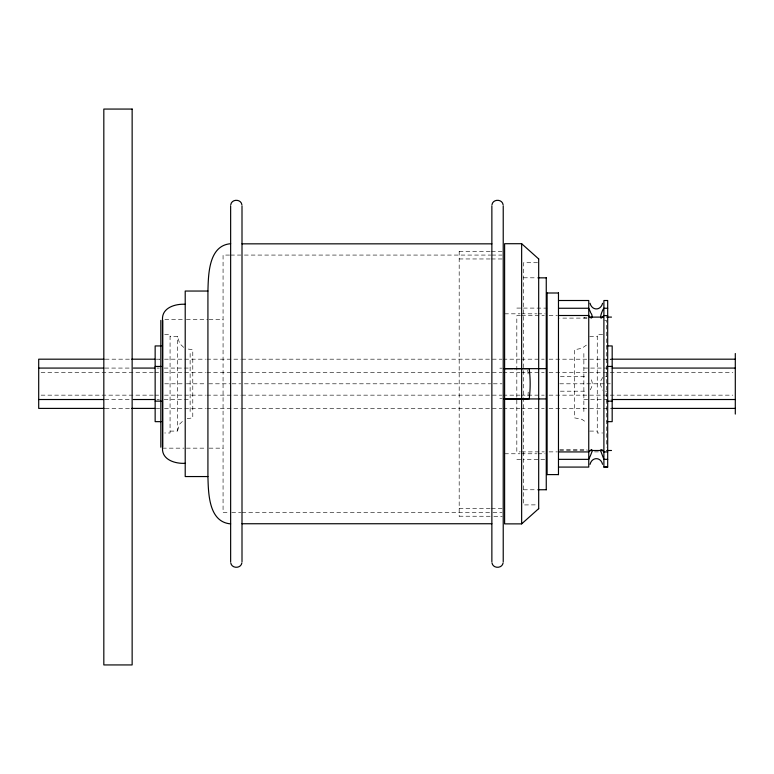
<?xml version="1.0" encoding="UTF-8"?>
<svg xmlns="http://www.w3.org/2000/svg" width="774" height="774" viewBox="0 0 774 774"><rect width="100%" height="100%" fill="white"/><g stroke="black" fill="none" stroke-linecap="round" stroke-linejoin="round"><path stroke-width="0.58" stroke-dasharray="3.87 2.9" d="M177.585 430.615L179.752 423.959L183.719 420.176M177.594 336.603L170.067 336.506M590.204 389.835C593.01 385.858 592.99 381.563 590.146 377.673M602.704 377.422L600.982 380.479L600.353 383.798A5.679 3.822 90 0 0 600.334 384.523L602.782 390.26M586.431 345.098L581.845 348.31L574.54 349.751L574.54 417.863L581.845 419.285L586.431 422.498M187.144 418.686L192.784 417.834L192.784 349.722L187.144 348.9M586.992 318.095L559.718 318.114M523.543 489.797L536.692 489.758M459.185 251.376L490.271 251.318M491.461 251.318L502.22 251.298M156.28 359.194L159.696 359.184L157.219 359.184M544.702 459.466L523.447 459.514M229.559 255.072L223.067 255.072L223.067 512.514L229.559 512.514M230.642 255.072L240.859 255.072M244.41 255.072L490.658 255.072M491.867 255.072L502.084 255.072M459.185 258.951L490.271 258.971M491.461 258.971L502.22 258.971M537.524 262.725L523.543 262.725L523.543 504.938L537.524 504.861M516.819 308.081L522.344 308.081M523.447 308.081L547.112 308.129M504.609 313.818L520.08 313.818M521.27 313.818L536.74 313.818M537.93 313.818L545.07 313.818M520.409 315.705L516.819 315.705L516.819 451.939L520.409 451.881M521.608 315.705L544.316 315.705M549.105 315.705L557.474 315.705M186.408 319.439L207.925 319.439M209.086 319.439L223.067 319.439M164.881 319.439L184.018 319.439M604.6 320.378L606.497 320.378L606.497 447.208M164.659 334.61L170.067 334.61L170.067 433.014L164.659 432.976M602.665 334.61L597.257 334.61L597.257 433.014L602.665 432.976M589.682 336.506L597.257 336.506M105.216 359.184L130.613 359.184M164.475 359.184L205.594 359.184M206.803 359.184L240.666 359.184M241.875 359.184L501.891 359.184M503.1 359.184L520.031 359.184M521.241 359.184L544.219 359.184M549.056 359.184L602.501 359.213M603.478 359.184L610.734 359.184M104.954 368.076L130.98 368.076M157.006 368.076L159.376 368.076M164.107 368.076L190.133 368.076M583.867 368.076L611.073 368.076M499.801 368.192L502.181 368.192M41.119 372.439L153.591 372.439M154.8 372.439L159.638 372.439M164.475 372.439L205.594 372.439M206.803 372.439L240.666 372.439M241.875 372.439L501.891 372.439M503.1 372.439L520.031 372.439M521.241 372.439L544.219 372.439M549.056 372.439L602.269 372.439M603.478 372.439L732.881 372.439M560.386 376.396L586.866 376.396M605.549 376.396L606.739 376.396M164.717 383.798L182.461 383.798M186.408 383.798L205.536 383.798M208.728 383.798L229.723 383.798M232.094 383.798L240.811 383.798M244.41 383.798L490.658 383.798M493.319 383.798L502.036 383.798M559.718 383.798L610.309 383.798M560.386 391.189L586.866 391.189M605.549 391.189L606.739 391.189M41.119 395.156L153.591 395.156M154.8 395.156L159.638 395.156M164.475 395.156L205.594 395.156M206.803 395.156L240.666 395.156M241.875 395.156L501.891 395.156M503.1 395.156L520.031 395.156M521.241 395.156L544.219 395.156M549.056 395.156L602.269 395.156M603.478 395.156L732.881 395.156M499.801 398.484L502.181 398.484M104.954 399.519L130.98 399.519M157.006 399.519L159.376 399.519M164.107 399.519L190.133 399.519M583.867 399.519L611.073 399.519M105.216 408.401L130.613 408.401M156.28 408.401L159.696 408.401M164.475 408.401L205.594 408.401M206.803 408.401L240.666 408.401M241.875 408.401L501.891 408.401M503.1 408.401L520.031 408.401M521.241 408.401L544.219 408.401M549.056 408.401L602.501 408.382M603.478 408.401L610.734 408.401M170.067 431.089L177.643 431.089L177.643 336.506M589.682 431.089L597.257 431.089M162.492 448.156L184.018 448.156M186.408 448.156L205.536 448.156M209.086 448.156L223.067 448.156M559.718 449.481L587.05 449.481M559.718 450.497L587.418 450.497M521.608 451.881L544.316 451.881M549.105 451.881L557.474 451.881M594.529 451.881L599.318 451.881M504.609 453.767L520.08 453.767M521.27 453.767L536.74 453.767M537.93 453.767L545.07 453.767M516.819 459.514L522.344 459.514M459.185 508.634L490.271 508.624M491.461 508.624L502.22 508.615M231.774 512.523L240.859 512.523M242.001 512.523L490.658 512.523M492.999 512.523L502.084 512.523M609.902 359.194L612.176 359.194M459.185 516.21L492.661 516.277M493.851 516.277L502.22 516.297M523.543 277.789L536.692 277.827M586.992 317.95L583.857 317.862L587.156 317.969M183.719 347.41L179.752 343.627L177.585 336.971M583.867 353.505L583.867 414.08M459.185 251.289L459.185 516.297M190.133 353.505L190.133 414.08M528.236 392.07A120.744 120.744 0 0 1 527.733 397.565M527.742 370.136A120.744 120.744 0 0 1 528.265 375.98"/><path stroke-width="1.16" d="M230.642 523.872C208.612 522.073 208.409 493.29 207.925 476.552L207.925 291.043C208.409 274.306 208.612 245.513 230.642 243.713M241.885 562.872C240.985 568.764 231.629 568.755 230.749 562.843M503.11 562.872C502.21 568.764 492.854 568.755 491.974 562.843M230.749 204.742C231.629 198.831 240.985 198.821 241.885 204.723M491.974 204.742C492.854 198.831 502.21 198.821 503.11 204.723M590.639 455.18L592.255 450.971L591.626 449.491L588.753 451.929L558.489 451.929M590.427 455.644L588.753 459.35L558.489 459.35M590.04 464.361C591.878 456.834 600.701 456.689 602.569 464.294M602.569 303.302C600.701 310.896 591.878 310.751 590.04 303.234M538.685 258.942L521.647 243.713L504.609 243.713L504.609 523.872L521.647 523.872L538.685 508.644M185.209 304.288C175.63 303.689 161.882 307.539 162.492 319.439L162.492 448.156C161.882 460.056 175.63 463.897 185.209 463.297M504.609 368.685L513.133 368.656M603.894 467.08L607.687 467.061L607.687 300.506L603.894 300.525L603.894 467.08L607.687 467.061M537.891 489.758L546.26 489.729M242.001 243.839L491.867 243.839M207.925 291.043L185.209 291.043L185.209 476.552L207.925 476.552M547.112 292.998L558.47 292.998M558.509 308.255L588.753 308.255L590.562 312.261M607.687 308.255L603.894 308.255C602.191 309.755 597.402 323.735 603.894 315.502A17.405 9.965 0 0 0 606.739 315.637L607.687 315.647M558.489 315.502L588.753 315.502L589.817 317.127L603.081 317.098M606.69 317.098L611.508 317.098M161.302 345.939L155.148 345.939L155.148 421.656L161.302 421.656M606.971 345.939L612.176 345.939L612.176 421.656L606.971 421.656M104.006 359.184L38.7 359.184L38.7 408.401L104.006 408.401M131.822 359.184L154.8 359.184M611.944 359.184L735.3 359.184M155.148 366.45L161.302 366.45M606.971 366.45L612.176 366.45M38.7 368.076L103.774 368.076M133.351 368.076L154.645 368.076M612.263 368.076L735.3 368.076M503.787 368.647L545.428 368.647M528.255 368.647L514.197 368.656M503.787 398.939L545.428 398.939M38.7 399.519L103.774 399.519M133.351 399.519L154.645 399.519M612.263 399.519L735.3 399.519M155.148 401.145L161.302 401.145M606.971 401.145L612.176 401.145M131.822 408.401L154.8 408.401M611.944 408.401L735.3 408.401M589.827 450.497L603.081 450.497M606.69 450.497L611.508 450.497M607.687 451.939L603.894 451.929L601.872 449.684L600.392 450.1L603.894 459.35L607.687 459.34M558.47 467.08L588.753 467.08L588.753 300.506L558.47 300.506M547.112 474.597L558.47 474.597M242.001 523.746L491.867 523.746M528.255 398.939L504.609 398.881M537.891 277.837L546.26 277.856M589.817 317.127C592.99 320.233 592.458 314.563 590.91 313.025M735.3 353.505L735.3 414.08M558.47 292.93L558.47 474.656M547.112 292.93L547.112 474.656M546.26 277.789L546.26 489.797M538.685 258.864L538.685 508.731M521.647 243.713L521.647 523.872M503.226 205.855L503.226 561.731M491.867 205.855L491.867 561.731M242.001 205.855L242.001 561.731M230.642 205.855L230.642 561.731M162.724 320.378L162.724 447.208M160.828 320.378L160.828 447.208M529.193 368.656A119.544 119.544 0 0 1 529.193 398.939M132.141 109.066L103.822 109.066L103.822 664.934L132.141 664.934L132.141 109.066"/></g></svg>
